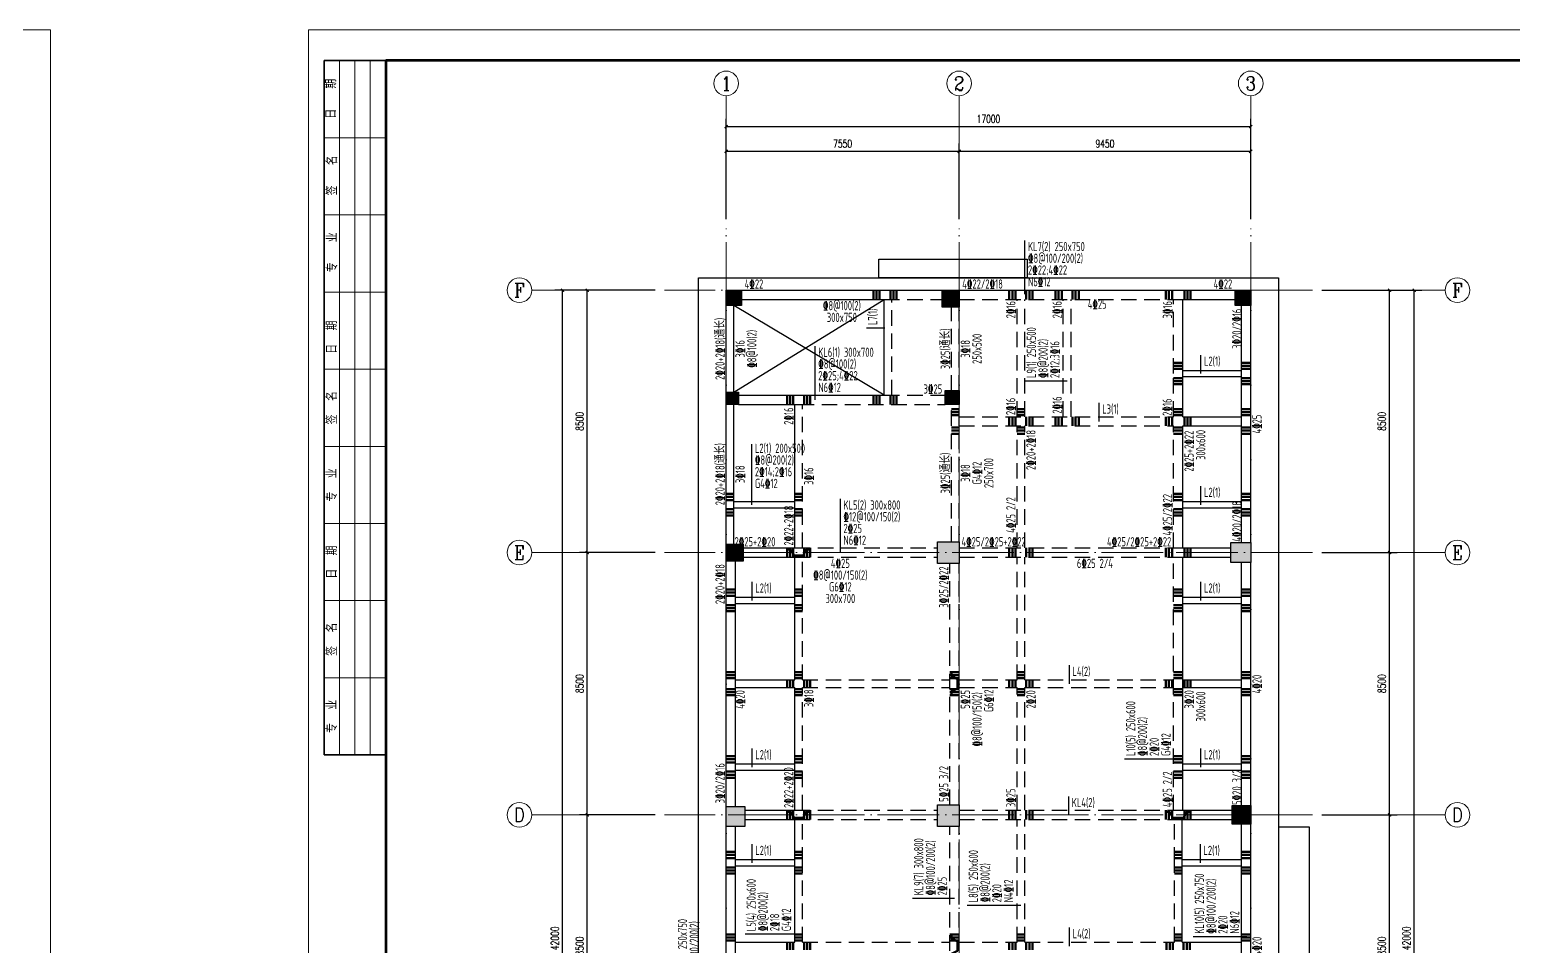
# Model space of a CAD drawing. Extents: x 3968514 to 5230306, y -516551 to -228246.
# Drawn here: x 4659082 to 4707165, y -396266 to -366566 of the extents above; entities that cross this region are included whole.
import ezdxf
from ezdxf.enums import TextEntityAlignment as Align

# ---------------------------------------------------------------- set-up
doc = ezdxf.new("R2010")
doc.units = 0
doc.header["$LTSCALE"] = 1000
doc.header["$MEASUREMENT"] = 0
for name, pattern in [('DASHED', [0.75, 0.5, -0.25]), ('DOTE', [2.42, 2, -0.2, 0.02, -0.2]), ('P_Dash1', [5, 4, -1])]:
    doc.linetypes.add(name, pattern=pattern)
for name, color, linetype, lineweight in [('AXIS', 3, 'Continuous', 15), ('AXIS_TEXT', 7, 'Continuous', 15), ('BEAM', 4, 'Continuous', 25), ('BEAM-DASHED', 4, 'P_Dash1', 25), ('BEAM-JZ-H', 2, 'Continuous', 25), ('BEAM-JZ-NUM-H', 6, 'Continuous', 25), ('BEAM-JZ-NUM-V', 6, 'Continuous', 25), ('BEAM-JZ-V', 2, 'Continuous', 25), ('BEAM-REINDJ', 1, 'Continuous', 50), ('BEAM-REINGJ', 1, 'Continuous', 50), ('BEAM-YW-H', 7, 'Continuous', 25), ('BEAM-YW-V', 7, 'Continuous', 25), ('COLUMN-HATCH', 251, 'Continuous', 25), ('DOTE', 1, 'DOTE', 9), ('FLOOR', 7, 'Continuous', 25), ('FRAME', 3, 'Continuous', 18)]:
    doc.layers.add(name, color=color, linetype=linetype, lineweight=lineweight)
doc.layers.add('COLUMN', color=9, linetype='Continuous')
doc.styles.add('_TCH_AXIS', font='COMPLEX', dxfattribs={"bigfont": 'GBCBIG'})
doc.styles.add('_TCH_DIM_T3', font='SIMPLEX.shx', dxfattribs={"width": 0.7, "bigfont": 'GBCBIG.shx'})
doc.styles.add('COMPLEX', font='COMPLEX')
doc.styles.add('DXFS', font='txt.shx', dxfattribs={"width": 0.7, "bigfont": 'dxfs.shx'})
doc.styles.add('FromPkpm', font='Tssdeng.shx', dxfattribs={"width": 0.7, "bigfont": 'hztxt.shx'})
doc.dimstyles.new('_TCH_ARCH&&100', dxfattribs={"dimtxt": 255, "dimasz": 100, "dimexe": 250, "dimexo": 300, "dimgap": 122.5, "dimtad": 1, "dimdec": 0, "dimzin": 0, "dimdsep": 46, "dimtxsty": '_TCH_DIM_T3', "dimblk": 'ARCHTICK', "dimcen": 0.09, "dimclrt": 7, "dimazin": 2, "dimtfac": 1, "dimtdec": 0, "dimtix": 1, "dimtmove": 2, "dimatfit": 3, "dimfxl": 150, "dimtolj": 1, "dimtzin": 0, "dimarcsym": 0})

# ---------------------------------------------------------------- blocks, each defined once
blk = doc.blocks.new('dstfgdsrtewss')
at = {"layer": 'BEAM-JZ-H'}
for p, q in [((26392, 49801), (26392, 51541)), ((19596, 46376), (19596, 48116)), ((32097, 47226), (32097, 47826)), ((28799, 45676), (28799, 46276)), ((17543, 42976), (17543, 44935)), ((32097, 42976), (32097, 43576)), ((20412, 41426), (20412, 43166)), ((17554, 39876), (17554, 40476)), ((32097, 39876), (32097, 40476)), ((27834, 37176), (27834, 37776)), ((17554, 34476), (17554, 35076)), ((32097, 34476), (32097, 35076)), ((27812, 32926), (27812, 33526)), ((17554, 31376), (17554, 31976)), ((32079, 31376), (32079, 31976)), ((27842, 28676), (27842, 29276))]:
    blk.add_line(p, q, dxfattribs=at)
at = {"layer": 'BEAM-JZ-V'}
for p, q in [((21857, 48696), (21257, 48696)), ((27762, 46981), (26402, 46981)), ((31362, 34733), (29622, 34733)), ((24112, 30218), (22752, 30218)), ((26262, 29993), (24522, 29993)), ((19062, 29058), (17322, 29058)), ((33587, 28976), (31847, 28976))]:
    blk.add_line(p, q, dxfattribs=at)
at = {"layer": 'BEAM-JZ-H', "style": 'FromPkpm', "width": 0.7}
for s, p in [('%%1328@100/200(2)', (26492, 50811)), ('2%%13222;4%%13222', (26492, 50431)), ('N6%%13212', (26492, 50051)), ('%%1328@100(2)', (19696, 47386)), ('2%%13225;4%%13222', (19696, 47006)), ('N6%%13212', (19696, 46626)), ('%%1328@200(2)', (17643, 44275)), ('2%%13214;2%%13216', (17643, 43895)), ('G4%%13212', (17643, 43515)), ('2%%13225', (20512, 42056)), ('%%13212@100/150(2)', (20512, 42436)), ('N6%%13212', (20512, 41676))]:
    blk.add_text(s, height=300, dxfattribs=at).set_placement(p)
at = {"layer": 'BEAM-JZ-NUM-H', "style": 'FromPkpm', "width": 0.7}
for s, p in [('KL7(2) 250x750', (26492, 51191)), ('KL6(1) 300x700', (19696, 47766)), ('L2(1)', (32197, 47476)), ('L3(1)', (28899, 45926)), ('L2(1) 200x500', (17643, 44655)), ('L2(1)', (32197, 43226)), ('KL5(2) 300x800', (20512, 42816)), ('L2(1)', (17654, 40126)), ('L2(1)', (32197, 40126)), ('L4(2)', (27934, 37426)), ('L2(1)', (17654, 34726)), ('L2(1)', (32197, 34726)), ('KL4(2)', (27912, 33176)), ('L2(1)', (17654, 31626)), ('L2(1)', (32179, 31626)), ('L4(2)', (27942, 28926))]:
    blk.add_text(s, height=300, dxfattribs=at).set_placement(p)
at = {"layer": 'BEAM-JZ-NUM-V', "style": 'FromPkpm', "width": 0.7}
for s, p in [('L7(1)', (21607, 48796)), ('L9(1) 250x500', (26752, 47081)), ('L10(5) 250x600', (29972, 34833)), ('KL9(7) 300x800', (23102, 30318)), ('L8(5) 250x600', (24872, 30093)), ('L5(4) 250x600', (17672, 29158)), ('KL10(5) 250x750', (32197, 29076)), ('KL8(7) 250x750', (15447, 27696))]:
    blk.add_text(s, height=300, rotation=90, dxfattribs=at).set_placement(p)
at = {"layer": 'BEAM-JZ-V', "style": 'FromPkpm', "width": 0.7}
for s, p in [('%%1328@200(2)', (27132, 47081)), ('2%%13212;3%%13216', (27512, 47081)), ('%%1328@200(2)', (30352, 34833)), ('2%%13220', (30732, 34833)), ('G4%%13212', (31112, 34833)), ('%%1328@100/200(2)', (23482, 30318)), ('%%1328@200(2)', (25252, 30093)), ('2%%13225', (23862, 30318)), ('N4%%13212', (26012, 30093)), ('%%1328@100/200(2)', (32577, 29076)), ('%%1328@200(2)', (18052, 29158)), ('2%%13220', (25632, 30093)), ('G4%%13212', (18812, 29158)), ('%%1328@100/200(2)', (15827, 27696)), ('2%%13218', (18432, 29158)), ('2%%13220', (32957, 29076)), ('N6%%13212', (33337, 29076))]:
    blk.add_text(s, height=300, rotation=90, dxfattribs=at).set_placement(p)
at = {"layer": 'BEAM-YW-H', "style": 'FromPkpm', "width": 0.7}
for s, p in [('4%%13222', (17312, 49976)), ('4%%13222/2%%13218', (24362, 49976)), ('2%%13225+2%%13220', (16982, 41626)), ('4%%13225/2%%13225+2%%13222', (24337, 41626))]:
    blk.add_text(s, height=300, dxfattribs=at).set_placement(p)
for s, p in [('4%%13222', (33112, 49976)), ('3%%13225', (23712, 46576)), ('4%%13225/2%%13225+2%%13222', (31137, 41626))]:
    blk.add_text(s, height=300, dxfattribs=at).set_placement(p, align=Align.RIGHT)
for s, p in [('%%1328@100(2)', (20462, 49576)), ('4%%13225', (28737, 49626)), ('300x750', (20462, 49196)), ('%%1328@100/150(2)', (20412, 40846)), ('4%%13225', (20412, 41226)), ('6%%13225 2/4', (28662, 41226)), ('G6%%13212', (20412, 40466)), ('300x700', (20412, 40086))]:
    blk.add_text(s, height=300, dxfattribs=at).set_placement(p, align=Align.TOP_CENTER)
at = {"layer": 'BEAM-YW-V', "style": 'FromPkpm', "width": 0.7}
for s, p in [('2%%13216', (26087, 49576)), ('2%%13216', (27587, 49576)), ('3%%13216', (31162, 49576)), ('3%%13220/2%%13216', (33412, 49326)), ('2%%13216', (18887, 46126)), ('2%%13220+2%%13218', (16662, 41051)), ('3%%13225/2%%13222', (23912, 40976))]:
    blk.add_text(s, height=300, rotation=90, dxfattribs=at).set_placement(p, align=Align.RIGHT)
for s, p in [('2%%13220+2%%13218(通长)', (16662, 48026)), ('3%%13225(通长)', (23962, 48026)), ('2%%13216', (26083, 46159)), ('2%%13216', (31153, 46137)), ('2%%13220+2%%13218(通长)', (16662, 43963)), ('3%%13225(通长)', (23962, 44001))]:
    blk.add_text(s, height=300, rotation=90, dxfattribs=at).set_placement(p, align=Align.CENTER)
for s, p in [('%%1328@100(2)', (17392, 48026)), ('3%%13216', (17012, 48026)), ('3%%13218', (24312, 48026)), ('250x500', (24692, 48026)), ('4%%13225', (33762, 45588)), ('2%%13220+2%%13218', (26437, 44749)), ('2%%13225+2%%13222', (31562, 44712)), ('300x600', (31942, 44913)), ('3%%13218', (24312, 44001)), ('G4%%13212', (24692, 44001)), ('250x700', (25072, 44001)), ('3%%13218', (17012, 43963)), ('3%%13216', (19237, 43901)), ('4%%13220', (33762, 37163)), ('4%%13220', (17012, 36665)), ('3%%13218', (19237, 36705)), ('5%%13225', (24312, 36669)), ('%%1328@100/150(2)', (24692, 36022)), ('G6%%13212', (25072, 36622)), ('2%%13220', (26437, 36669)), ('3%%13220', (31562, 36669)), ('300x600', (31942, 36438)), ('4%%13220', (33762, 28676))]:
    blk.add_text(s, height=300, rotation=90, dxfattribs=at).set_placement(p, align=Align.TOP_CENTER)
for s, p in [('2%%13216', (27587, 45926)), ('4%%13225/2%%13222', (31162, 41976)), ('2%%13222+2%%13218', (18887, 41651)), ('4%%13225 2/2', (26087, 42063)), ('4%%13220/2%%13218', (33412, 41776)), ('3%%13220/2%%13216', (16662, 33301)), ('2%%13222+2%%13220', (18887, 33151)), ('5%%13225 3/2', (23912, 33351)), ('4%%13225 2/2', (31162, 33176)), ('5%%13220 3/2', (33412, 33251)), ('3%%13225', (26087, 33176))]:
    blk.add_text(s, height=300, rotation=90, dxfattribs=at).set_placement(p)
blk = doc.blocks.new('dtgdsfgsea')
at = {"layer": 'BEAM-REINDJ'}
for points in [[(18712, 41526), (18812, 41526), (18912, 41326), (19212, 41326), (19312, 41526), (19412, 41526)], [(24012, 36826), (24012, 36926), (24212, 37026), (24212, 37326), (24012, 37426), (24012, 37526)], [(18712, 33026), (18812, 33026), (18912, 32826), (19212, 32826), (19312, 33026), (19412, 33026)], [(30987, 33026), (31087, 33026), (31187, 32826), (31537, 32826), (31637, 33026), (31737, 33026)], [(24012, 28326), (24012, 28426), (24212, 28526), (24212, 28826), (24012, 28926), (24012, 29026)]]:
    blk.add_lwpolyline(points, dxfattribs=at)
at = {"layer": 'BEAM-REINGJ'}
for points in [[(21482, 49926), (21482, 49626)], [(21582, 49926), (21582, 49626)], [(21682, 49926), (21682, 49626)], [(22032, 49926), (22032, 49626)], [(22132, 49926), (22132, 49626)], [(22232, 49926), (22232, 49626)], [(25887, 49926), (25887, 49626)], [(25987, 49926), (25987, 49626)], [(26087, 49926), (26087, 49626)], [(26437, 49926), (26437, 49626)], [(26537, 49926), (26537, 49626)], [(26637, 49926), (26637, 49626)], [(27387, 49926), (27387, 49626)], [(27487, 49926), (27487, 49626)], [(27587, 49926), (27587, 49626)], [(27937, 49926), (27937, 49626)], [(28037, 49926), (28037, 49626)], [(28137, 49926), (28137, 49626)], [(30962, 49926), (30962, 49626)], [(31062, 49926), (31062, 49626)], [(31162, 49926), (31162, 49626)], [(31562, 49926), (31562, 49626)], [(31662, 49926), (31662, 49626)], [(31762, 49926), (31762, 49626)], [(31212, 47576), (31512, 47576)], [(31212, 47476), (31512, 47476)], [(31212, 47376), (31512, 47376)], [(33412, 47576), (33712, 47576)], [(33412, 47476), (33712, 47476)], [(33412, 47376), (33712, 47376)], [(31212, 47076), (31512, 47076)], [(31212, 46976), (31512, 46976)], [(31212, 46876), (31512, 46876)], [(33412, 47076), (33712, 47076)], [(33412, 46976), (33712, 46976)], [(33412, 46876), (33712, 46876)], [(18687, 46526), (18687, 46226)], [(18787, 46526), (18787, 46226)], [(18887, 46526), (18887, 46226)], [(19237, 46526), (19237, 46226)], [(19337, 46526), (19337, 46226)], [(19437, 46526), (19437, 46226)], [(21482, 46526), (21482, 46226)], [(21582, 46526), (21582, 46226)], [(21682, 46526), (21682, 46226)], [(22032, 46526), (22032, 46226)], [(22132, 46526), (22132, 46226)], [(22232, 46526), (22232, 46226)], [(24012, 46076), (24262, 46076)], [(24012, 45976), (24262, 45976)], [(24012, 45876), (24262, 45876)], [(25887, 45826), (25887, 45526)], [(25987, 45826), (25987, 45526)], [(26087, 45826), (26087, 45526)], [(26137, 46076), (26387, 46076)], [(26137, 45976), (26387, 45976)], [(26137, 45876), (26387, 45876)], [(26437, 45826), (26437, 45526)], [(26537, 45826), (26537, 45526)], [(26637, 45826), (26637, 45526)], [(27387, 45826), (27387, 45526)], [(27487, 45826), (27487, 45526)], [(27587, 45826), (27587, 45526)], [(27937, 45826), (27937, 45526)], [(28037, 45826), (28037, 45526)], [(28137, 45826), (28137, 45526)], [(30962, 45826), (30962, 45526)], [(31062, 45826), (31062, 45526)], [(31162, 45826), (31162, 45526)], [(31212, 46076), (31512, 46076)], [(31212, 45976), (31512, 45976)], [(31212, 45876), (31512, 45876)], [(31562, 45826), (31562, 45526)], [(31662, 45826), (31662, 45526)], [(31762, 45826), (31762, 45526)], [(33412, 46076), (33712, 46076)], [(33412, 45976), (33712, 45976)], [(33412, 45876), (33712, 45876)], [(24012, 45476), (24262, 45476)], [(24012, 45376), (24262, 45376)], [(24012, 45276), (24262, 45276)], [(26137, 45476), (26387, 45476)], [(26137, 45376), (26387, 45376)], [(26137, 45276), (26387, 45276)], [(31212, 45476), (31512, 45476)], [(31212, 45376), (31512, 45376)], [(31212, 45276), (31512, 45276)], [(33412, 45476), (33712, 45476)], [(33412, 45376), (33712, 45376)], [(33412, 45276), (33712, 45276)], [(16712, 43326), (16962, 43326)], [(18937, 43326), (19187, 43326)], [(31212, 43326), (31512, 43326)], [(33412, 43326), (33712, 43326)], [(16712, 43226), (16962, 43226)], [(16712, 43126), (16962, 43126)], [(16712, 42826), (16962, 42826)], [(18937, 43226), (19187, 43226)], [(18937, 43126), (19187, 43126)], [(18937, 42826), (19187, 42826)], [(31212, 43226), (31512, 43226)], [(31212, 43126), (31512, 43126)], [(31212, 42826), (31512, 42826)], [(33412, 43226), (33712, 43226)], [(33412, 43126), (33712, 43126)], [(33412, 42826), (33712, 42826)], [(16712, 42726), (16962, 42726)], [(16712, 42626), (16962, 42626)], [(18937, 42726), (19187, 42726)], [(18937, 42626), (19187, 42626)], [(31212, 42726), (31512, 42726)], [(31212, 42626), (31512, 42626)], [(33412, 42726), (33712, 42726)], [(33412, 42626), (33712, 42626)], [(18687, 41576), (18687, 41276)], [(18787, 41576), (18787, 41276)], [(18887, 41576), (18887, 41276)], [(19237, 41576), (19237, 41276)], [(19337, 41576), (19337, 41276)], [(19437, 41576), (19437, 41276)], [(25887, 41576), (25887, 41276)], [(25987, 41576), (25987, 41276)], [(26087, 41576), (26087, 41276)], [(26437, 41576), (26437, 41276)], [(26537, 41576), (26537, 41276)], [(26637, 41576), (26637, 41276)], [(30962, 41576), (30962, 41276)], [(31062, 41576), (31062, 41276)], [(31162, 41576), (31162, 41276)], [(31562, 41576), (31562, 41276)], [(31662, 41576), (31662, 41276)], [(31762, 41576), (31762, 41276)], [(16712, 40226), (17012, 40226)], [(16712, 40126), (17012, 40126)], [(16712, 40026), (17012, 40026)], [(18937, 40226), (19187, 40226)], [(18937, 40126), (19187, 40126)], [(18937, 40026), (19187, 40026)], [(31212, 40226), (31512, 40226)], [(31212, 40126), (31512, 40126)], [(31212, 40026), (31512, 40026)], [(33412, 40226), (33712, 40226)], [(33412, 40126), (33712, 40126)], [(33412, 40026), (33712, 40026)], [(16712, 39726), (17012, 39726)], [(16712, 39626), (17012, 39626)], [(16712, 39526), (17012, 39526)], [(18937, 39726), (19187, 39726)], [(18937, 39626), (19187, 39626)], [(18937, 39526), (19187, 39526)], [(31212, 39726), (31512, 39726)], [(31212, 39626), (31512, 39626)], [(31212, 39526), (31512, 39526)], [(33412, 39726), (33712, 39726)], [(33412, 39626), (33712, 39626)], [(33412, 39526), (33712, 39526)], [(16712, 37551), (17012, 37551)], [(18937, 37551), (19187, 37551)], [(23962, 37551), (24262, 37551)], [(26137, 37551), (26387, 37551)], [(31212, 37551), (31512, 37551)], [(33412, 37551), (33712, 37551)], [(16712, 37451), (17012, 37451)], [(16712, 37351), (17012, 37351)], [(18687, 37301), (18687, 37051)], [(18787, 37301), (18787, 37051)], [(18887, 37301), (18887, 37051)], [(18937, 37451), (19187, 37451)], [(18937, 37351), (19187, 37351)], [(19237, 37301), (19237, 37051)], [(19337, 37301), (19337, 37051)], [(19437, 37301), (19437, 37051)], [(23962, 37451), (24262, 37451)], [(23962, 37351), (24262, 37351)], [(25887, 37301), (25887, 37051)], [(25987, 37301), (25987, 37051)], [(26087, 37301), (26087, 37051)], [(26137, 37451), (26387, 37451)], [(26137, 37351), (26387, 37351)], [(26437, 37301), (26437, 37051)], [(26537, 37301), (26537, 37051)], [(26637, 37301), (26637, 37051)], [(30962, 37301), (30962, 37051)], [(31062, 37301), (31062, 37051)], [(31162, 37301), (31162, 37051)], [(31212, 37451), (31512, 37451)], [(31212, 37351), (31512, 37351)], [(31562, 37301), (31562, 37051)], [(31662, 37301), (31662, 37051)], [(31762, 37301), (31762, 37051)], [(33412, 37451), (33712, 37451)], [(33412, 37351), (33712, 37351)], [(16712, 37001), (17012, 37001)], [(16712, 36901), (17012, 36901)], [(16712, 36801), (17012, 36801)], [(18937, 37001), (19187, 37001)], [(18937, 36901), (19187, 36901)], [(18937, 36801), (19187, 36801)], [(23962, 37001), (24262, 37001)], [(23962, 36901), (24262, 36901)], [(23962, 36801), (24262, 36801)], [(26137, 37001), (26387, 37001)], [(26137, 36901), (26387, 36901)], [(26137, 36801), (26387, 36801)], [(31212, 37001), (31512, 37001)], [(31212, 36901), (31512, 36901)], [(31212, 36801), (31512, 36801)], [(33412, 37001), (33712, 37001)], [(33412, 36901), (33712, 36901)], [(33412, 36801), (33712, 36801)], [(16712, 34826), (17012, 34826)], [(16712, 34726), (17012, 34726)], [(16712, 34626), (17012, 34626)], [(18937, 34826), (19187, 34826)], [(18937, 34726), (19187, 34726)], [(18937, 34626), (19187, 34626)], [(31212, 34826), (31512, 34826)], [(31212, 34726), (31512, 34726)], [(31212, 34626), (31512, 34626)], [(33412, 34826), (33712, 34826)], [(33412, 34726), (33712, 34726)], [(33412, 34626), (33712, 34626)], [(16712, 34326), (17012, 34326)], [(16712, 34226), (17012, 34226)], [(18937, 34326), (19187, 34326)], [(18937, 34226), (19187, 34226)], [(31212, 34326), (31512, 34326)], [(31212, 34226), (31512, 34226)], [(33412, 34326), (33712, 34326)], [(33412, 34226), (33712, 34226)], [(16712, 34126), (17012, 34126)], [(18937, 34126), (19187, 34126)], [(31212, 34126), (31512, 34126)], [(33412, 34126), (33712, 34126)], [(18687, 33076), (18687, 32776)], [(18787, 33076), (18787, 32776)], [(18887, 33076), (18887, 32776)], [(19237, 33076), (19237, 32776)], [(19337, 33076), (19337, 32776)], [(19437, 33076), (19437, 32776)], [(25887, 33076), (25887, 32776)], [(25987, 33076), (25987, 32776)], [(26087, 33076), (26087, 32776)], [(26437, 33076), (26437, 32776)], [(26537, 33076), (26537, 32776)], [(26637, 33076), (26637, 32776)], [(30962, 33076), (30962, 32776)], [(31062, 33076), (31062, 32776)], [(31162, 33076), (31162, 32776)], [(31562, 33076), (31562, 32776)], [(31662, 33076), (31662, 32776)], [(31762, 33076), (31762, 32776)], [(16712, 31726), (17012, 31726)], [(16712, 31626), (17012, 31626)], [(16712, 31526), (17012, 31526)], [(18937, 31726), (19187, 31726)], [(18937, 31626), (19187, 31626)], [(18937, 31526), (19187, 31526)], [(31237, 31726), (31487, 31726)], [(31237, 31626), (31487, 31626)], [(31237, 31526), (31487, 31526)], [(33412, 31726), (33712, 31726)], [(33412, 31626), (33712, 31626)], [(33412, 31526), (33712, 31526)], [(16712, 31226), (17012, 31226)], [(16712, 31126), (17012, 31126)], [(16712, 31026), (17012, 31026)], [(18937, 31226), (19187, 31226)], [(18937, 31126), (19187, 31126)], [(18937, 31026), (19187, 31026)], [(31237, 31226), (31487, 31226)], [(31237, 31126), (31487, 31126)], [(31237, 31026), (31487, 31026)], [(33412, 31226), (33712, 31226)], [(33412, 31126), (33712, 31126)], [(33412, 31026), (33712, 31026)], [(16712, 29051), (17012, 29051)], [(16712, 28951), (17012, 28951)], [(16712, 28851), (17012, 28851)], [(18937, 29051), (19187, 29051)], [(18937, 28951), (19187, 28951)], [(18937, 28851), (19187, 28851)], [(23962, 29051), (24262, 29051)], [(23962, 28951), (24262, 28951)], [(23962, 28851), (24262, 28851)], [(26137, 29051), (26387, 29051)], [(26137, 28951), (26387, 28951)], [(26137, 28851), (26387, 28851)], [(31237, 29051), (31487, 29051)], [(31237, 28951), (31487, 28951)], [(31237, 28851), (31487, 28851)], [(33412, 29051), (33712, 29051)], [(33412, 28951), (33712, 28951)], [(33412, 28851), (33712, 28851)], [(18687, 28801), (18687, 28551)], [(18787, 28801), (18787, 28551)], [(18887, 28801), (18887, 28551)], [(19237, 28801), (19237, 28551)], [(19337, 28801), (19337, 28551)], [(19437, 28801), (19437, 28551)], [(25887, 28801), (25887, 28551)], [(25987, 28801), (25987, 28551)], [(26087, 28801), (26087, 28551)], [(26437, 28801), (26437, 28551)], [(26537, 28801), (26537, 28551)], [(26637, 28801), (26637, 28551)], [(30987, 28801), (30987, 28551)], [(31087, 28801), (31087, 28551)], [(31187, 28801), (31187, 28551)], [(31537, 28801), (31537, 28551)], [(31637, 28801), (31637, 28551)], [(31737, 28801), (31737, 28551)]]:
    blk.add_lwpolyline(points, dxfattribs=at)
blk = doc.blocks.new('fyhdgtdfese')
at = {"layer": 'COLUMN-HATCH'}
for points in [[(5484914, -348071), (5485414, -348071), (5485414, -348571), (5484914, -348571)], [(5491914, -348071), (5492464, -348071), (5492464, -348621), (5491914, -348621)], [(5501414, -348071), (5501914, -348071), (5501914, -348571), (5501414, -348571)], [(5484914, -351371), (5485314, -351371), (5485314, -351771), (5484914, -351771)], [(5492014, -351321), (5492464, -351321), (5492464, -351771), (5492014, -351771)], [(5491764, -356221), (5492464, -356221), (5492464, -356921), (5491764, -356921)], [(5501264, -356246), (5501914, -356246), (5501914, -356896), (5501264, -356896)], [(5484914, -356296), (5485464, -356296), (5485464, -356846), (5484914, -356846)], [(5484914, -364796), (5485514, -364796), (5485514, -365446), (5484914, -365446)], [(5491764, -364746), (5492464, -364746), (5492464, -365446), (5491764, -365446)], [(5501314, -364771), (5501914, -364771), (5501914, -365371), (5501314, -365371)]]:
    blk.add_hatch(color=256, dxfattribs=at).paths.add_polyline_path(points, flags=0)
for points in [[(5489864, -347071), (5494664, -347071), (5494664, -347671), (5489864, -347671)], [(5484014, -347671), (5502814, -347671), (5502814, -390471), (5484014, -390471)], [(5503814, -365471), (5502814, -365471), (5502814, -373171), (5503814, -373171)]]:
    blk.add_lwpolyline(points, close=True)
at = {"layer": 'BEAM'}
for p, q in [((5485414, -348071), (5491914, -348071)), ((5492464, -348071), (5501414, -348071)), ((5484914, -351371), (5484914, -348571)), ((5485164, -351371), (5485164, -348571)), ((5485414, -348371), (5490034, -348371)), ((5490034, -351471), (5490034, -348371)), ((5499564, -348371), (5501414, -348371)), ((5499714, -350771), (5499714, -348371)), ((5501614, -356246), (5501614, -348571)), ((5501914, -356246), (5501914, -348571)), ((5499714, -350671), (5501614, -350671)), ((5499714, -352171), (5499714, -350771)), ((5499714, -350871), (5501614, -350871)), ((5485314, -351471), (5490034, -351471)), ((5484914, -356296), (5484914, -351771)), ((5485164, -356296), (5485164, -351771)), ((5485314, -351771), (5487264, -351771)), ((5487139, -356421), (5487139, -351771)), ((5499714, -352171), (5500739, -352171)), ((5500739, -352171), (5501614, -352171)), ((5499714, -352471), (5500739, -352471)), ((5499714, -356421), (5499714, -352471)), ((5500739, -352471), (5501614, -352471)), ((5485164, -354921), (5487139, -354921)), ((5485164, -355121), (5487139, -355121)), ((5499714, -354921), (5501614, -354921)), ((5499714, -355121), (5501614, -355121)), ((5485464, -356421), (5487389, -356421)), ((5485464, -356721), (5487389, -356721)), ((5487139, -358121), (5487139, -356721)), ((5499414, -356421), (5501264, -356421)), ((5499414, -356721), (5501264, -356721)), ((5499714, -364921), (5499714, -356721)), ((5484914, -364796), (5484914, -356846)), ((5485214, -364796), (5485214, -356846)), ((5501614, -364771), (5501614, -356896)), ((5501914, -364771), (5501914, -356896)), ((5485214, -358021), (5487139, -358021)), ((5487139, -360696), (5487139, -358121)), ((5499714, -358021), (5501614, -358021)), ((5485214, -358221), (5487139, -358221)), ((5499714, -358221), (5501614, -358221)), ((5485214, -360696), (5487139, -360696)), ((5485214, -360946), (5487139, -360946)), ((5487139, -364921), (5487139, -360946)), ((5499714, -360696), (5501614, -360696)), ((5499714, -360946), (5501614, -360946)), ((5485214, -363421), (5487139, -363421)), ((5499714, -363421), (5501614, -363421)), ((5485214, -363621), (5487139, -363621)), ((5499714, -363621), (5501614, -363621)), ((5485514, -364921), (5487389, -364921)), ((5499439, -364921), (5501314, -364921)), ((5485514, -365221), (5487389, -365221)), ((5487139, -366621), (5487139, -365221)), ((5499439, -365221), (5501314, -365221)), ((5499689, -366621), (5499689, -365221)), ((5501614, -373271), (5501614, -365371)), ((5501914, -373271), (5501914, -365371)), ((5484914, -373271), (5484914, -365446)), ((5485214, -373271), (5485214, -365446)), ((5485214, -366521), (5487139, -366521)), ((5485214, -366721), (5487139, -366721)), ((5487139, -369196), (5487139, -366621)), ((5499689, -366521), (5501614, -366521)), ((5499689, -369196), (5499689, -366621)), ((5499689, -366721), (5501614, -366721)), ((5485214, -369196), (5487139, -369196)), ((5499689, -369196), (5501614, -369196))]:
    blk.add_line(p, q, dxfattribs=at)
at = {"layer": 'BEAM-DASHED', "linetype": 'DASHED'}
for p, q in [((5490034, -348371), (5491914, -348371)), ((5490284, -351471), (5490284, -348371)), ((5492464, -348371), (5499564, -348371)), ((5494339, -352171), (5494339, -348371)), ((5494589, -352171), (5494589, -348371)), ((5495839, -352171), (5495839, -348371)), ((5496089, -352171), (5496089, -348371)), ((5499414, -350771), (5499414, -348371)), ((5492214, -351321), (5492214, -348621)), ((5492464, -351321), (5492464, -348621)), ((5499414, -352171), (5499414, -350771)), ((5490034, -351471), (5492014, -351471)), ((5487264, -351771), (5492014, -351771)), ((5487389, -356421), (5487389, -351771)), ((5492214, -356221), (5492214, -351771)), ((5492464, -356221), (5492464, -351771)), ((5492464, -352171), (5499414, -352171)), ((5492464, -352471), (5499414, -352471)), ((5494339, -356421), (5494339, -352471)), ((5494589, -356421), (5494589, -352471)), ((5499414, -356421), (5499414, -352471)), ((5487139, -356421), (5491764, -356421)), ((5487139, -356721), (5491764, -356721)), ((5487389, -358121), (5487389, -356721)), ((5492464, -356421), (5499714, -356421)), ((5492464, -356721), (5499714, -356721)), ((5494339, -360696), (5494339, -356721)), ((5494589, -360696), (5494589, -356721)), ((5499414, -364921), (5499414, -356721)), ((5492164, -364746), (5492164, -356921)), ((5492464, -364746), (5492464, -356921)), ((5487389, -360696), (5487389, -358121)), ((5487389, -360696), (5492164, -360696)), ((5487389, -360946), (5492164, -360946)), ((5487389, -364921), (5487389, -360946)), ((5492464, -360696), (5494339, -360696)), ((5492464, -360946), (5494339, -360946)), ((5494339, -364921), (5494339, -360946)), ((5494589, -360696), (5499414, -360696)), ((5494589, -360946), (5499414, -360946)), ((5494589, -364921), (5494589, -360946)), ((5487139, -364921), (5491764, -364921)), ((5492464, -364921), (5499689, -364921)), ((5487139, -365221), (5491764, -365221)), ((5487389, -366621), (5487389, -365221)), ((5492464, -365221), (5499689, -365221)), ((5494339, -369196), (5494339, -365221)), ((5494589, -369196), (5494589, -365221)), ((5499439, -366621), (5499439, -365221)), ((5492164, -373221), (5492164, -365446)), ((5492464, -373221), (5492464, -365446)), ((5487389, -369196), (5487389, -366621)), ((5499439, -369196), (5499439, -366621)), ((5487389, -369196), (5492164, -369196)), ((5492464, -369196), (5494339, -369196)), ((5494589, -369196), (5499439, -369196))]:
    blk.add_line(p, q, dxfattribs=at)
at = {"layer": 'COLUMN'}
for points in [[(5484914, -348071), (5485414, -348071), (5485414, -348571), (5484914, -348571), (5484914, -348071)], [(5491914, -348071), (5492464, -348071), (5492464, -348621), (5491914, -348621), (5491914, -348071)], [(5501414, -348071), (5501914, -348071), (5501914, -348571), (5501414, -348571), (5501414, -348071)], [(5484914, -351371), (5485314, -351371), (5485314, -351771), (5484914, -351771), (5484914, -351371)], [(5492014, -351321), (5492464, -351321), (5492464, -351771), (5492014, -351771), (5492014, -351321)], [(5491764, -356221), (5492464, -356221), (5492464, -356921), (5491764, -356921), (5491764, -356221)], [(5501264, -356246), (5501914, -356246), (5501914, -356896), (5501264, -356896), (5501264, -356246)], [(5484914, -356296), (5485464, -356296), (5485464, -356846), (5484914, -356846), (5484914, -356296)], [(5484914, -364796), (5485514, -364796), (5485514, -365446), (5484914, -365446), (5484914, -364796)], [(5491764, -364746), (5492464, -364746), (5492464, -365446), (5491764, -365446), (5491764, -364746)], [(5501314, -364771), (5501914, -364771), (5501914, -365371), (5501314, -365371), (5501314, -364771)]]:
    blk.add_lwpolyline(points, dxfattribs=at)
at = {"layer": 'FLOOR'}
for p, q in [((5485164, -351371), (5490034, -348371)), ((5490034, -351471), (5485164, -348571))]:
    blk.add_line(p, q, dxfattribs=at)
blk = doc.blocks.new('A$C0B803521')
at = {"layer": 'FRAME', "lineweight": 18}
for p, q in [((-100043, 93652), (-100043, 34252)), ((-15943, 93652), (-100043, 93652)), ((-15943, 34252), (-15943, 93652))]:
    blk.add_line(p, q, dxfattribs=at)
at = {"layer": 'FRAME', "lineweight": 35}
for p, q in [((-97543, 92652), (-99543, 92652)), ((-99543, 92652), (-99543, 70152))]:
    blk.add_line(p, q, dxfattribs=at)
at = {"layer": 'FRAME', "lineweight": 140}
for p, q in [((-97543, 92652), (-97543, 35252)), ((-16943, 92652), (-97543, 92652))]:
    blk.add_line(p, q, dxfattribs=at)
at = {"layer": 'FRAME', "lineweight": 18}
for points in [[(-99043, 70152), (-99043, 92652)], [(-98543, 70152), (-98543, 92652)], [(-98043, 70152), (-98043, 92652)], [(-97543, 90152), (-99543, 90152)], [(-97543, 87652), (-99543, 87652)], [(-97543, 85152), (-99543, 85152)], [(-97543, 82652), (-99543, 82652)], [(-97543, 80152), (-99543, 80152)], [(-97543, 77652), (-99543, 77652)], [(-97543, 75152), (-99543, 75152)], [(-97543, 72652), (-99543, 72652)]]:
    blk.add_lwpolyline(points, dxfattribs=at)
at = {"layer": 'FRAME', "lineweight": 35}
blk.add_lwpolyline([(-97543, 70152), (-99543, 70152)], dxfattribs=at)
at = {"layer": 'FRAME', "char_height": 350, "attachment_point": 5, "rotation": 90, "style": 'DXFS'}
for s, insert, width in [('日   期', (-99319, 91415), 1350.55), ('签   名   ', (-99289, 88930), 1430.08), ('专   业', (-99284, 86439), 1489.43), ('日  期', (-99293, 83691), 1132.5), ('签  名   ', (-99293, 81402), 1185), ('专  业', (-99293, 78902), 1132.5), ('日  期', (-99293, 76402), 1132.5), ('签  名   ', (-99293, 73902), 1185)]:
    blk.add_mtext(s, dxfattribs=dict(at, insert=insert, width=width))
at = {"layer": 'FRAME', "lineweight": 18, "insert": (-99293, 71402), "char_height": 350, "width": 1132.5, "attachment_point": 5, "rotation": 90, "style": 'DXFS'}
blk.add_mtext('专  业', dxfattribs=at)
blk = doc.blocks.new('_AXISO')
blk.add_circle((0, 0), 0.5)
at = {"layer": 'AXIS_TEXT', "style": 'COMPLEX', "width": 1.041667}
blk.add_attdef('A', text='', height=0.56, dxfattribs=at).set_placement((-0.25, -0.28), (0.25, -0.28), align=Align.FIT)
blk = doc.blocks.new('_ArchTick')
at = {"color": 0, "linetype": 'ByBlock', "const_width": 0.4}
blk.add_lwpolyline([(-0.5, -0.5), (0.5, 0.5)], dxfattribs=at)
blk = doc.blocks.new('*D1344')
at = {"layer": 'AXIS', "color": 0, "lineweight": -2, "transparency": 16777216}
for p, q in [((0, 2300), (0, 5550)), ((0, 5300), (17000, 5300)), ((17000, 2300), (17000, 5550))]:
    blk.add_line(p, q, dxfattribs=at)
at = {"layer": 'Defpoints', "color": 0, "transparency": 16777216}
for p in [(17000, 5300), (0, 2000), (17000, 2000)]:
    blk.add_point(p, dxfattribs=at)
at = {"layer": 'AXIS', "color": 0, "lineweight": -2, "transparency": 16777216, "xscale": 100, "yscale": 100, "zscale": 100, "rotation": 180}
blk.add_blockref('_ArchTick', (0, 5300), dxfattribs=at)
at = {"layer": 'AXIS', "color": 0, "lineweight": -2, "transparency": 16777216, "xscale": 100, "yscale": 100, "zscale": 100}
blk.add_blockref('_ArchTick', (17000, 5300), dxfattribs=at)
at = {"layer": 'AXIS', "color": 7, "transparency": 16777216, "insert": (8500, 5550), "char_height": 255, "attachment_point": 5, "style": '_TCH_DIM_T3'}
blk.add_mtext('\\A1;17000', dxfattribs=at)
blk = doc.blocks.new('*D1345')
at = {"layer": 'AXIS', "color": 0, "lineweight": -2, "transparency": 16777216}
for p, q in [((0, 2300), (0, 4750)), ((0, 4500), (7550, 4500)), ((7550, 2300), (7550, 4750))]:
    blk.add_line(p, q, dxfattribs=at)
at = {"layer": 'Defpoints', "color": 0, "transparency": 16777216}
for p in [(7550, 4500), (0, 2000), (7550, 2000)]:
    blk.add_point(p, dxfattribs=at)
at = {"layer": 'AXIS', "color": 0, "lineweight": -2, "transparency": 16777216, "xscale": 100, "yscale": 100, "zscale": 100, "rotation": 180}
blk.add_blockref('_ArchTick', (0, 4500), dxfattribs=at)
at = {"layer": 'AXIS', "color": 0, "lineweight": -2, "transparency": 16777216, "xscale": 100, "yscale": 100, "zscale": 100}
blk.add_blockref('_ArchTick', (7550, 4500), dxfattribs=at)
at = {"layer": 'AXIS', "color": 7, "transparency": 16777216, "insert": (3775, 4750), "char_height": 255, "attachment_point": 5, "style": '_TCH_DIM_T3'}
blk.add_mtext('\\A1;7550', dxfattribs=at)
blk = doc.blocks.new('*D1346')
at = {"layer": 'AXIS', "color": 0, "lineweight": -2, "transparency": 16777216}
for p, q in [((7550, 2300), (7550, 4750)), ((7550, 4500), (17000, 4500)), ((17000, 2300), (17000, 4750))]:
    blk.add_line(p, q, dxfattribs=at)
at = {"layer": 'Defpoints', "color": 0, "transparency": 16777216}
for p in [(17000, 4500), (7550, 2000), (17000, 2000)]:
    blk.add_point(p, dxfattribs=at)
at = {"layer": 'AXIS', "color": 0, "lineweight": -2, "transparency": 16777216, "xscale": 100, "yscale": 100, "zscale": 100, "rotation": 180}
blk.add_blockref('_ArchTick', (7550, 4500), dxfattribs=at)
at = {"layer": 'AXIS', "color": 0, "lineweight": -2, "transparency": 16777216, "xscale": 100, "yscale": 100, "zscale": 100}
blk.add_blockref('_ArchTick', (17000, 4500), dxfattribs=at)
at = {"layer": 'AXIS', "color": 7, "transparency": 16777216, "insert": (12275, 4750), "char_height": 255, "attachment_point": 5, "style": '_TCH_DIM_T3'}
blk.add_mtext('\\A1;9450', dxfattribs=at)
blk = doc.blocks.new('*D1347')
at = {"layer": 'AXIS', "color": 0, "lineweight": -2, "transparency": 16777216}
for p, q in [((19300, 0), (22550, 0)), ((22300, -42000), (22300, 0)), ((19300, -42000), (22550, -42000))]:
    blk.add_line(p, q, dxfattribs=at)
at = {"layer": 'Defpoints', "color": 0, "transparency": 16777216}
for p in [(19000, 0), (22300, 0), (19000, -42000)]:
    blk.add_point(p, dxfattribs=at)
at = {"layer": 'AXIS', "color": 0, "lineweight": -2, "transparency": 16777216, "xscale": 100, "yscale": 100, "zscale": 100}
for p, rotation in [((22300, 0), 90), ((22300, -42000), 270)]:
    blk.add_blockref('_ArchTick', p, dxfattribs=dict(at, rotation=rotation))
at = {"layer": 'AXIS', "color": 7, "transparency": 16777216, "insert": (22050, -21000), "char_height": 255, "attachment_point": 5, "rotation": 90, "style": '_TCH_DIM_T3'}
blk.add_mtext('\\A1;42000', dxfattribs=at)
blk = doc.blocks.new('*D1350')
at = {"layer": 'AXIS', "color": 0, "lineweight": -2, "transparency": 16777216}
for p, q in [((19300, -17000), (21750, -17000)), ((21500, -25500), (21500, -17000)), ((19300, -25500), (21750, -25500))]:
    blk.add_line(p, q, dxfattribs=at)
at = {"layer": 'Defpoints', "color": 0, "transparency": 16777216}
for p in [(19000, -17000), (21500, -17000), (19000, -25500)]:
    blk.add_point(p, dxfattribs=at)
at = {"layer": 'AXIS', "color": 0, "lineweight": -2, "transparency": 16777216, "xscale": 100, "yscale": 100, "zscale": 100}
for p, rotation in [((21500, -17000), 90), ((21500, -25500), 270)]:
    blk.add_blockref('_ArchTick', p, dxfattribs=dict(at, rotation=rotation))
at = {"layer": 'AXIS', "color": 7, "transparency": 16777216, "insert": (21250, -21250), "char_height": 255, "attachment_point": 5, "rotation": 90, "style": '_TCH_DIM_T3'}
blk.add_mtext('\\A1;8500', dxfattribs=at)
blk = doc.blocks.new('*D1351')
at = {"layer": 'AXIS', "color": 0, "lineweight": -2, "transparency": 16777216}
for p, q in [((19300, -8500), (21750, -8500)), ((21500, -17000), (21500, -8500)), ((19300, -17000), (21750, -17000))]:
    blk.add_line(p, q, dxfattribs=at)
at = {"layer": 'Defpoints', "color": 0, "transparency": 16777216}
for p in [(19000, -8500), (21500, -8500), (19000, -17000)]:
    blk.add_point(p, dxfattribs=at)
at = {"layer": 'AXIS', "color": 0, "lineweight": -2, "transparency": 16777216, "xscale": 100, "yscale": 100, "zscale": 100}
for p, rotation in [((21500, -8500), 90), ((21500, -17000), 270)]:
    blk.add_blockref('_ArchTick', p, dxfattribs=dict(at, rotation=rotation))
at = {"layer": 'AXIS', "color": 7, "transparency": 16777216, "insert": (21250, -12750), "char_height": 255, "attachment_point": 5, "rotation": 90, "style": '_TCH_DIM_T3'}
blk.add_mtext('\\A1;8500', dxfattribs=at)
blk = doc.blocks.new('*D1352')
at = {"layer": 'AXIS', "color": 0, "lineweight": -2, "transparency": 16777216}
for p, q in [((19300, 0), (21750, 0)), ((21500, -8500), (21500, 0)), ((19300, -8500), (21750, -8500))]:
    blk.add_line(p, q, dxfattribs=at)
at = {"layer": 'Defpoints', "color": 0, "transparency": 16777216}
for p in [(19000, 0), (21500, 0), (19000, -8500)]:
    blk.add_point(p, dxfattribs=at)
at = {"layer": 'AXIS', "color": 0, "lineweight": -2, "transparency": 16777216, "xscale": 100, "yscale": 100, "zscale": 100}
for p, rotation in [((21500, 0), 90), ((21500, -8500), 270)]:
    blk.add_blockref('_ArchTick', p, dxfattribs=dict(at, rotation=rotation))
at = {"layer": 'AXIS', "color": 7, "transparency": 16777216, "insert": (21250, -4250), "char_height": 255, "attachment_point": 5, "rotation": 90, "style": '_TCH_DIM_T3'}
blk.add_mtext('\\A1;8500', dxfattribs=at)
blk = doc.blocks.new('*D1353')
at = {"layer": 'AXIS', "color": 0, "lineweight": -2, "transparency": 16777216}
for p, q in [((-2300, 0), (-5550, 0)), ((-5300, -42000), (-5300, 0)), ((-2300, -42000), (-5550, -42000))]:
    blk.add_line(p, q, dxfattribs=at)
at = {"layer": 'Defpoints', "color": 0, "transparency": 16777216}
for p in [(-5300, 0), (-2000, 0), (-2000, -42000)]:
    blk.add_point(p, dxfattribs=at)
at = {"layer": 'AXIS', "color": 0, "lineweight": -2, "transparency": 16777216, "xscale": 100, "yscale": 100, "zscale": 100}
for p, rotation in [((-5300, 0), 90), ((-5300, -42000), 270)]:
    blk.add_blockref('_ArchTick', p, dxfattribs=dict(at, rotation=rotation))
at = {"layer": 'AXIS', "color": 7, "transparency": 16777216, "insert": (-5550, -21000), "char_height": 255, "attachment_point": 5, "rotation": 90, "style": '_TCH_DIM_T3'}
blk.add_mtext('\\A1;42000', dxfattribs=at)
blk = doc.blocks.new('*D1356')
at = {"layer": 'AXIS', "color": 0, "lineweight": -2, "transparency": 16777216}
for p, q in [((-2300, -17000), (-4750, -17000)), ((-4500, -25500), (-4500, -17000)), ((-2300, -25500), (-4750, -25500))]:
    blk.add_line(p, q, dxfattribs=at)
at = {"layer": 'Defpoints', "color": 0, "transparency": 16777216}
for p in [(-4500, -17000), (-2000, -17000), (-2000, -25500)]:
    blk.add_point(p, dxfattribs=at)
at = {"layer": 'AXIS', "color": 0, "lineweight": -2, "transparency": 16777216, "xscale": 100, "yscale": 100, "zscale": 100}
for p, rotation in [((-4500, -17000), 90), ((-4500, -25500), 270)]:
    blk.add_blockref('_ArchTick', p, dxfattribs=dict(at, rotation=rotation))
at = {"layer": 'AXIS', "color": 7, "transparency": 16777216, "insert": (-4750, -21250), "char_height": 255, "attachment_point": 5, "rotation": 90, "style": '_TCH_DIM_T3'}
blk.add_mtext('\\A1;8500', dxfattribs=at)
blk = doc.blocks.new('*D1357')
at = {"layer": 'AXIS', "color": 0, "lineweight": -2, "transparency": 16777216}
for p, q in [((-2300, -8500), (-4750, -8500)), ((-4500, -17000), (-4500, -8500)), ((-2300, -17000), (-4750, -17000))]:
    blk.add_line(p, q, dxfattribs=at)
at = {"layer": 'Defpoints', "color": 0, "transparency": 16777216}
for p in [(-4500, -8500), (-2000, -8500), (-2000, -17000)]:
    blk.add_point(p, dxfattribs=at)
at = {"layer": 'AXIS', "color": 0, "lineweight": -2, "transparency": 16777216, "xscale": 100, "yscale": 100, "zscale": 100}
for p, rotation in [((-4500, -8500), 90), ((-4500, -17000), 270)]:
    blk.add_blockref('_ArchTick', p, dxfattribs=dict(at, rotation=rotation))
at = {"layer": 'AXIS', "color": 7, "transparency": 16777216, "insert": (-4750, -12750), "char_height": 255, "attachment_point": 5, "rotation": 90, "style": '_TCH_DIM_T3'}
blk.add_mtext('\\A1;8500', dxfattribs=at)
blk = doc.blocks.new('*D1358')
at = {"layer": 'AXIS', "color": 0, "lineweight": -2, "transparency": 16777216}
for p, q in [((-2300, 0), (-4750, 0)), ((-4500, -8500), (-4500, 0)), ((-2300, -8500), (-4750, -8500))]:
    blk.add_line(p, q, dxfattribs=at)
at = {"layer": 'Defpoints', "color": 0, "transparency": 16777216}
for p in [(-4500, 0), (-2000, 0), (-2000, -8500)]:
    blk.add_point(p, dxfattribs=at)
at = {"layer": 'AXIS', "color": 0, "lineweight": -2, "transparency": 16777216, "xscale": 100, "yscale": 100, "zscale": 100}
for p, rotation in [((-4500, 0), 90), ((-4500, -8500), 270)]:
    blk.add_blockref('_ArchTick', p, dxfattribs=dict(at, rotation=rotation))
at = {"layer": 'AXIS', "color": 7, "transparency": 16777216, "insert": (-4750, -4250), "char_height": 255, "attachment_point": 5, "rotation": 90, "style": '_TCH_DIM_T3'}
blk.add_mtext('\\A1;8500', dxfattribs=at)
blk = doc.blocks.new('A$Cbcbeac01')
at = {"layer": 'AXIS'}
for p, q in [((0, 2300), (0, 6300)), ((7550, 2300), (7550, 6300)), ((17000, 2300), (17000, 6300)), ((-2300, 0), (-6300, 0)), ((19300, 0), (23300, 0)), ((-2300, -8500), (-6300, -8500)), ((19300, -8500), (23300, -8500)), ((-2300, -17000), (-6300, -17000)), ((19300, -17000), (23300, -17000))]:
    blk.add_line(p, q, dxfattribs=at)
at = {"layer": 'DOTE'}
for p, q in [((0, -44000), (0, 2000)), ((7550, -44000), (7550, 2000)), ((17000, -44000), (17000, 2000)), ((19000, 0), (-2000, 0)), ((19000, -8500), (-2000, -8500)), ((19000, -17000), (-2000, -17000))]:
    blk.add_line(p, q, dxfattribs=at)
at = {"layer": 'AXIS'}
ref = blk.add_blockref('_AXISO', (0, 6700), dxfattribs=dict(at, xscale=800, yscale=800, zscale=800))
ref.add_attrib('A', '1', dxfattribs={"layer": 'AXIS_TEXT', "height": 449.3, "style": '_TCH_AXIS', "width": 1.736434}).set_placement((-167.2, 6475.4), (167.2, 6475.4), align=Align.FIT)
ref = blk.add_blockref('_AXISO', (7550, 6700), dxfattribs=dict(at, xscale=800, yscale=800, zscale=800))
ref.add_attrib('A', '2', dxfattribs={"layer": 'AXIS_TEXT', "height": 451.1, "style": '_TCH_AXIS', "width": 1.103448}).set_placement((7384.1, 6474.5), (7715.9, 6474.5), align=Align.FIT)
ref = blk.add_blockref('_AXISO', (17000, 6700), dxfattribs=dict(at, xscale=800, yscale=800, zscale=800))
ref.add_attrib('A', '3', dxfattribs={"layer": 'AXIS_TEXT', "height": 453.8, "style": '_TCH_AXIS', "width": 1.084746}).set_placement((16835.9, 6473.1), (17164.1, 6473.1), align=Align.FIT)
ref = blk.add_blockref('_AXISO', (-6700, 0), dxfattribs=dict(at, xscale=800, yscale=800, zscale=800))
ref.add_attrib('A', 'F', dxfattribs={"layer": 'AXIS_TEXT', "height": 448.3, "style": '_TCH_AXIS', "width": 0.982456}).set_placement((-6867.8, -224.2), (-6532.2, -224.2), align=Align.FIT)
ref = blk.add_blockref('_AXISO', (23700, 0), dxfattribs=dict(at, xscale=800, yscale=800, zscale=800))
ref.add_attrib('A', 'F', dxfattribs={"layer": 'AXIS_TEXT', "height": 448.3, "style": '_TCH_AXIS', "width": 0.982456}).set_placement((23532.2, -224.2), (23867.8, -224.2), align=Align.FIT)
ref = blk.add_blockref('_AXISO', (-6700, -8500), dxfattribs=dict(at, xscale=800, yscale=800, zscale=800))
ref.add_attrib('A', 'E', dxfattribs={"layer": 'AXIS_TEXT', "height": 448.3, "style": '_TCH_AXIS', "width": 0.982456}).set_placement((-6867.8, -8724.2), (-6532.2, -8724.2), align=Align.FIT)
ref = blk.add_blockref('_AXISO', (23700, -8500), dxfattribs=dict(at, xscale=800, yscale=800, zscale=800))
ref.add_attrib('A', 'E', dxfattribs={"layer": 'AXIS_TEXT', "height": 448.3, "style": '_TCH_AXIS', "width": 0.982456}).set_placement((23532.2, -8724.2), (23867.8, -8724.2), align=Align.FIT)
ref = blk.add_blockref('_AXISO', (-6700, -17000), dxfattribs=dict(at, xscale=800, yscale=800, zscale=800))
ref.add_attrib('A', 'D', dxfattribs={"layer": 'AXIS_TEXT', "height": 448.3, "style": '_TCH_AXIS', "width": 0.924665}).set_placement((-6867.8, -17224.2), (-6532.2, -17224.2), align=Align.FIT)
ref = blk.add_blockref('_AXISO', (23700, -17000), dxfattribs=dict(at, xscale=800, yscale=800, zscale=800))
ref.add_attrib('A', 'D', dxfattribs={"layer": 'AXIS_TEXT', "height": 448.3, "style": '_TCH_AXIS', "width": 0.924665}).set_placement((23532.2, -17224.2), (23867.8, -17224.2), align=Align.FIT)
for p1, p2, distance, picture, middle in [((0, 2000), (17000, 2000), 3300, '*D1344', (8500, 5550)), ((0, 2000), (7550, 2000), 2500, '*D1345', (3775, 4750)), ((7550, 2000), (17000, 2000), 2500, '*D1346', (12275, 4750)), ((-2000, -42000), (-2000, 0), 3300, '*D1353', (-5550, -21000)), ((-2000, -8500), (-2000, 0), 2500, '*D1358', (-4750, -4250)), ((19000, -42000), (19000, 0), -3300, '*D1347', (22050, -21000)), ((19000, -8500), (19000, 0), -2500, '*D1352', (21250, -4250)), ((-2000, -17000), (-2000, -8500), 2500, '*D1357', (-4750, -12750)), ((19000, -17000), (19000, -8500), -2500, '*D1351', (21250, -12750)), ((-2000, -25500), (-2000, -17000), 2500, '*D1356', (-4750, -21250)), ((19000, -25500), (19000, -17000), -2500, '*D1350', (21250, -21250))]:
    dim = blk.add_aligned_dim(p1=p1, p2=p2, distance=distance, dimstyle='_TCH_ARCH&&100', dxfattribs=at)
    dim.commit()
    dim.dimension.update_dxf_attribs({"geometry": picture, "text_midpoint": middle})

msp = doc.modelspace()

# ---------------------------------------------------------------- block references
for name, p in [('A$C0B803521', (4675697.36617, -460218.25571)), ('A$C0B803521', (4768163.98699, -460218.25571)), ('A$Cbcbeac01', (4681654.83494, -375007.65646, -0.30417)), ('dstfgdsrtewss', (4664943.0615, -424933.30782, -0.30417)), ('fyhdgtdfese', (-803258.72581, -26936.21603, -0.30417)), ('dtgdsfgsea', (4664943.0615, -424933.30782, -0.30417))]:
    msp.add_blockref(name, p)

doc.saveas('drawing.dxf')
